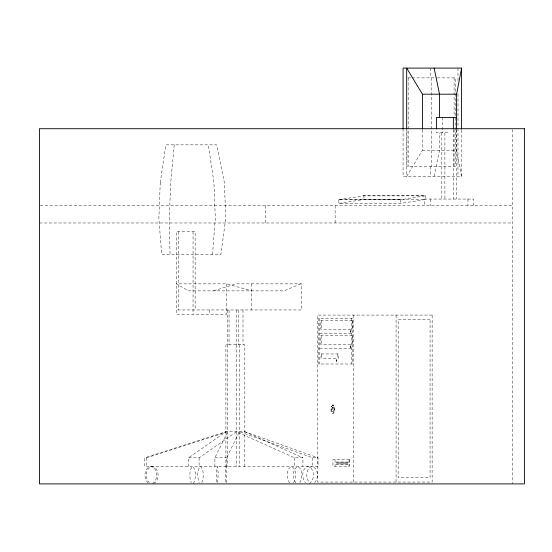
<?xml version="1.0" encoding="UTF-8"?>
<svg xmlns="http://www.w3.org/2000/svg" width="552" height="552" viewBox="0 0 552 552"><rect width="100%" height="100%" fill="white"/><g stroke="black" fill="none" stroke-linecap="round" stroke-linejoin="round"><path stroke-width="0.41" stroke-dasharray="2.76 2.07" d="M212.492 254.506L215.301 218.495L213.928 182.491L208.311 144.852M174.239 144.852L170.706 182.491L169.333 218.495L170.05 254.506M217.75 482.738L218.185 472.954L217.288 466.509L216.398 472.954L216.826 482.738M226.513 482.738L226.941 472.954L226.051 466.509L225.154 472.954L225.589 482.738M434.134 176.378L439.53 150.289L439.53 132.818M201.846 482.738C203.633 477.749 204.026 471.456 201.197 466.806L199.81 466.806C196.981 471.456 197.374 477.749 199.162 482.738M336.513 359.573L336.106 360.435L336.513 361.291L337.079 360.435L336.513 359.573L336.927 360.435L336.513 361.291M336.665 359.573L336.258 360.435L336.665 361.291M350.492 330.489L350.078 331.352L350.492 332.214L351.058 331.352L350.492 330.489L350.899 331.352L350.492 332.214M350.644 330.489L350.237 331.352L350.644 332.214M350.492 345.711L350.078 346.573L350.492 347.429L351.058 346.573L350.492 345.711L350.899 346.573L350.492 347.429M350.644 345.711L350.237 346.573L350.644 347.429M214.9 466.509L214.9 457.808L227.762 431.719L146.584 457.808L144.727 457.808L144.727 466.509L318.049 466.509L318.049 457.808L244.812 431.719L225.913 431.719L144.727 457.808M226.589 466.509L226.589 457.808L239.444 431.719L312.673 457.808L318.049 457.808M422.452 129.892L422.452 150.289L406.679 176.378L406.679 129.975M293.519 482.738C296.424 478.135 297.052 469.117 291.428 466.509C285.66 469.303 286.046 479.509 290.345 483.607M299.798 482.738C302.696 478.135 303.324 469.117 297.7 466.509C291.932 469.303 292.318 479.509 296.624 483.607M193.297 483.607C196.091 478.708 196.091 471.705 193.297 466.806L191.903 466.806C189.074 471.456 189.467 477.749 191.254 482.738M314.743 482.738C318.697 478.349 318.628 468.282 312.108 466.509C305.58 468.282 305.518 478.349 309.472 482.738M332.815 404.885L331.021 407.059L331.021 411.406L332.815 413.579L334.871 411.406L334.871 407.059L332.815 404.885L334.609 407.059L334.609 411.406L332.815 413.579M333.077 404.885L331.283 407.059L331.283 411.406L333.077 413.579M332.815 407.266L331.918 408.349L331.918 410.522L332.815 411.613L333.974 410.522L333.974 408.349L332.815 407.266L333.712 408.349L333.712 410.522L332.815 411.613M333.077 407.266L332.18 408.349L332.18 410.522L333.077 411.613M188.598 466.509L188.598 457.808L225.913 431.719M188.598 457.808L199.134 457.808L236.449 431.719L294.568 457.808L302.931 457.808L302.931 466.509M309.444 483.607C314.999 480.054 314.95 468.413 308.078 466.509C301.551 468.282 301.489 478.349 305.442 482.738M152.317 483.607C158.541 480.323 158.203 467.972 150.806 466.509C143.865 467.868 143.347 478.446 147.881 482.738M153.704 483.607C159.928 480.323 159.597 467.972 152.193 466.509C145.252 467.868 144.734 478.446 149.268 482.738M300.743 283.859L283.997 290.876L188.618 290.876L176.329 283.859L226.513 283.859L251.871 290.876M213.603 290.876L235.918 283.859L301.723 283.859L301.723 309.955L176.329 309.955M338.776 199.727L363.865 195.746L425.702 195.746L425.882 199.431L400.793 203.412L338.956 203.412L338.776 199.727L400.614 199.727L425.702 195.746M338.956 203.412L364.044 199.431L425.882 199.431M407.818 77.88L411.537 77.88M412.02 77.88L436.784 77.88M437.267 77.88L455.296 77.88L455.296 166.594L406.976 166.594L406.976 129.561M447.941 132.818L436.473 132.818L436.473 129.403M422.452 150.289L456.607 150.289L461.589 176.378L403.077 176.378L403.077 129.975M363.244 195.877L424.647 195.877M339.349 199.665L400.752 199.665M40.289 205.585L512.573 205.585M39.427 222.98L512.573 222.98M319.656 333.56L352.618 333.56M319.656 348.781L352.618 348.781M214.9 457.808L226.589 457.808M244.812 431.719L302.931 457.808M400.614 199.727L400.793 203.412M363.865 195.746L364.044 199.431M512.573 129.561L512.573 483.904M473.582 205.585L473.582 199.058L424.661 199.058L424.661 205.585M467.958 199.058L467.958 205.585M461.589 129.975L461.589 176.378M457.987 68.096L457.987 81.848M457.987 93.881L457.987 127.395M457.987 128.257L457.987 176.378M456.607 129.892L456.607 150.289M456.421 129.472L456.421 199.058M454.096 77.88L454.096 116.638M454.096 129.561L454.096 166.594M453.364 129.472L453.364 199.058M444.884 132.818L444.884 199.058M442.587 117.445L442.587 132.818M441.828 132.818L441.828 199.058M431.733 77.88L431.733 166.594M430.532 68.096L430.532 77.88M430.532 166.594L430.532 176.378M430.291 199.058L430.291 205.585M408.169 77.88L408.169 166.594M396.081 315.082L396.081 482.068M353.501 315.082L353.501 482.068M351.562 318.338L351.562 364.003M349.064 459.657L349.064 466.185M347.284 462.045L347.284 464.218M346.27 462.045L346.27 464.218M345.228 462.045L345.214 464.218M344.179 462.045L344.179 464.218M343.158 462.045L343.158 464.218M342.123 462.045L342.102 464.218M341.067 462.045L341.067 464.218M340.046 462.045L340.046 464.218M339.011 462.045L338.997 464.218M337.955 462.045L337.955 464.218M337.603 353.949L337.603 358.296M336.941 462.045L336.941 464.218M335.14 205.585L335.14 222.98M335.057 459.657L335.057 466.185M321.809 353.949L321.809 358.296M321.485 320.512L321.485 329.213M321.485 335.733L321.485 344.434M319.656 318.338L319.656 364.003M312.673 457.808L312.673 466.509M294.568 457.808L294.568 466.509M265.291 205.585L265.291 222.98M251.671 283.859L251.671 309.955M244.812 466.509L244.812 344.745L225.913 344.745L225.913 466.509M243.011 309.955L243.011 344.745M239.444 344.745L239.444 466.509M238.616 309.955L238.616 344.745M236.449 344.745L236.449 466.509M236.166 309.955L236.166 344.745M229.052 309.955L229.052 344.745M227.762 344.745L227.762 466.509M227.541 309.955L227.541 344.745M226.513 283.859L226.513 314.302L176.329 314.302L176.329 231.674L195.146 231.674L195.146 309.955M209.781 309.955L209.781 314.302M199.134 457.808L199.134 466.509M193.055 231.674L193.055 314.302M178.42 231.674L178.42 309.955M146.584 457.808L146.584 466.509M160.252 182.491L158.879 218.495L161.688 254.506L220.855 254.506L225.754 218.495L224.381 182.491L216.674 144.852L165.869 144.852L160.252 182.491M432.147 315.082L317.434 315.082L317.434 482.068L432.147 482.068L432.147 315.082M352.618 318.338L318.607 318.338L318.607 364.003L352.618 364.003L352.618 318.338M430.077 319.429L398.158 319.429L398.158 477.721L430.077 477.721L430.077 319.429M352.369 320.512L320.698 320.512L320.698 329.213L352.369 329.213L352.369 320.512M352.369 335.733L320.698 335.733L320.698 344.434L352.369 344.434L352.369 335.733M338.39 353.949L321.016 353.949L321.016 358.296L338.39 358.296L338.39 353.949M349.402 459.657L332.946 459.657L332.946 466.185L349.402 466.185L349.402 459.657M348.34 462.045L335.885 462.045L335.885 464.218L348.34 464.218L348.34 462.045"/><path stroke-width="0.83" d="M456.607 129.037L456.607 94.192L461.589 68.096L403.077 68.096L403.077 129.113M406.679 129.113L406.679 68.096L422.452 94.192L456.607 94.192M456.421 117.445L436.473 117.445L436.473 128.547M434.134 68.096L439.53 94.192L439.53 117.445M461.589 68.096L461.589 129.113M453.364 117.445L453.364 128.609M422.452 94.192L422.452 129.037M524.4 128.713L39.427 128.713L39.427 483.904L524.4 483.904L524.4 128.713"/></g></svg>
